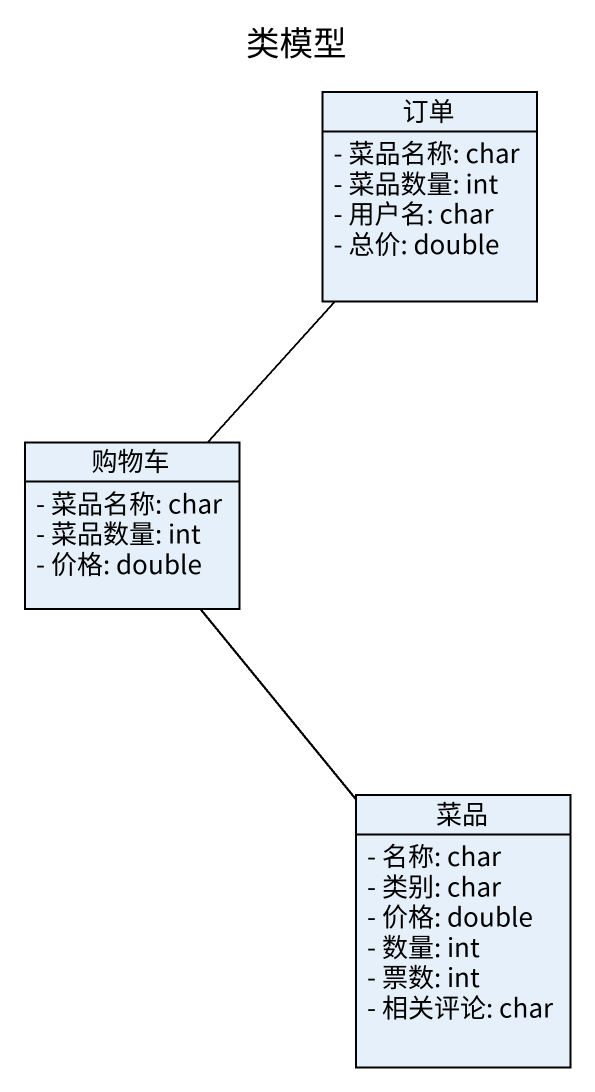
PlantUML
@startuml
title 类模型
hide circle
hide empty members
skinparam classAttributeIconSize 0
class 订单 {
  - 菜品名称: char
  - 菜品数量: int
  - 用户名: char
  - 总价: double
}
class 购物车 {
  - 菜品名称: char
  - 菜品数量: int
  - 价格: double
}
class 菜品 {
  - 名称: char
  - 类别: char
  - 价格: double
  - 数量: int
  - 票数: int
  - 相关评论: char
}
订单 -- 购物车
购物车 -- 菜品
@enduml
